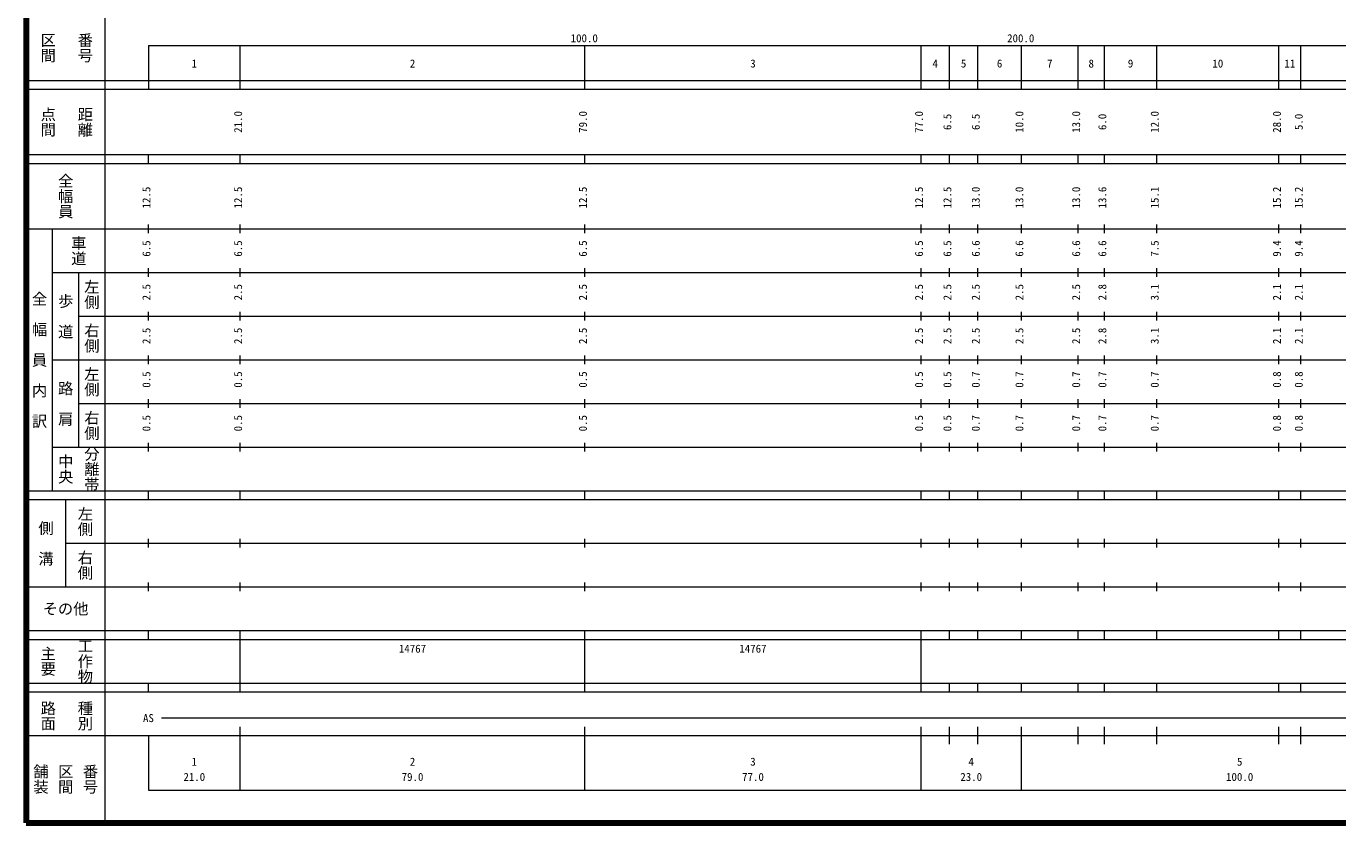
# Model space of a CAD drawing. Units: millimetres on the paper, enlarged 1000 times. Extents: x 40000 to 680000, y 20000 to 380000.
# Drawn here: x 40000 to 340480, y 20000 to 202409 of the extents above; entities that cross this region are included whole.
import ezdxf
from ezdxf.enums import TextEntityAlignment as Align

# ---------------------------------------------------------------- set-up
doc = ezdxf.new("R2010")
doc.units = ezdxf.units.MM
doc.header["$LTSCALE"] = 1000
doc.layers.add('M-TTL', color=2, linetype='Continuous', lineweight=140)
doc.layers.add('M-TTL-BAND', color=7, linetype='Continuous', lineweight=13)
doc.styles.add('@ＭＳ ゴシック', font='')
doc.styles.add('ＭＳ ゴシック', font='')
doc.styles.get('@ＭＳ ゴシック').set_extended_font_data('@MS Gothic')
doc.styles.get('ＭＳ ゴシック').set_extended_font_data('MS Gothic')

msp = doc.modelspace()

# ---------------------------------------------------------------- linework, layer by layer
at = {"layer": 'M-TTL'}
for p, q in [((40000, 380000), (40000, 20000)), ((40000, 20000), (680000, 20000))]:
    msp.add_line(p, q, dxfattribs=at)
at = {"layer": 'M-TTL-BAND'}
for p, q in [((58000, 370000), (58000, 20000)), ((68000, 198000), (579000, 198000)), ((68000, 198000), (68000, 188000)), ((89000, 188000), (89000, 198000)), ((168000, 188000), (168000, 198000)), ((245000, 188000), (245000, 198000)), ((251500, 188000), (251500, 198000)), ((258000, 188000), (258000, 198000)), ((268000, 188000), (268000, 198000)), ((281000, 188000), (281000, 198000)), ((287000, 188000), (287000, 198000)), ((299000, 188000), (299000, 198000)), ((327000, 188000), (327000, 198000)), ((332000, 188000), (332000, 198000)), ((40000, 190000), (579000, 190000)), ((40000, 188000), (579000, 188000)), ((40000, 173000), (579000, 173000)), ((68000, 171000), (68000, 173000)), ((89000, 171000), (89000, 173000)), ((168000, 171000), (168000, 173000)), ((245000, 171000), (245000, 173000)), ((251500, 171000), (251500, 173000)), ((258000, 171000), (258000, 173000)), ((268000, 171000), (268000, 173000)), ((281000, 171000), (281000, 173000)), ((287000, 171000), (287000, 173000)), ((299000, 171000), (299000, 173000)), ((327000, 171000), (327000, 173000)), ((332000, 171000), (332000, 173000)), ((40000, 171000), (579000, 171000)), ((68000, 155000), (68000, 157000)), ((89000, 155000), (89000, 157000)), ((168000, 155000), (168000, 157000)), ((245000, 155000), (245000, 157000)), ((251500, 155000), (251500, 157000)), ((258000, 155000), (258000, 157000)), ((268000, 155000), (268000, 157000)), ((281000, 155000), (281000, 157000)), ((287000, 155000), (287000, 157000)), ((299000, 155000), (299000, 157000)), ((327000, 155000), (327000, 157000)), ((332000, 155000), (332000, 157000)), ((40000, 156000), (579000, 156000)), ((46000, 96000), (46000, 156000)), ((46000, 146000), (579000, 146000)), ((52000, 146000), (52000, 106000)), ((68000, 145000), (68000, 147000)), ((89000, 145000), (89000, 147000)), ((168000, 145000), (168000, 147000)), ((245000, 145000), (245000, 147000)), ((251500, 145000), (251500, 147000)), ((258000, 145000), (258000, 147000)), ((268000, 145000), (268000, 147000)), ((281000, 145000), (281000, 147000)), ((287000, 145000), (287000, 147000)), ((299000, 145000), (299000, 147000)), ((327000, 145000), (327000, 147000)), ((332000, 145000), (332000, 147000)), ((52000, 136000), (579000, 136000)), ((68000, 135000), (68000, 137000)), ((89000, 135000), (89000, 137000)), ((168000, 135000), (168000, 137000)), ((245000, 135000), (245000, 137000)), ((251500, 135000), (251500, 137000)), ((258000, 135000), (258000, 137000)), ((268000, 135000), (268000, 137000)), ((281000, 135000), (281000, 137000)), ((287000, 135000), (287000, 137000)), ((299000, 135000), (299000, 137000)), ((327000, 135000), (327000, 137000)), ((332000, 135000), (332000, 137000)), ((68000, 125000), (68000, 127000)), ((89000, 125000), (89000, 127000)), ((168000, 125000), (168000, 127000)), ((245000, 125000), (245000, 127000)), ((251500, 125000), (251500, 127000)), ((258000, 125000), (258000, 127000)), ((268000, 125000), (268000, 127000)), ((281000, 125000), (281000, 127000)), ((287000, 125000), (287000, 127000)), ((299000, 125000), (299000, 127000)), ((327000, 125000), (327000, 127000)), ((332000, 125000), (332000, 127000)), ((46000, 126000), (579000, 126000)), ((52000, 116000), (579000, 116000)), ((68000, 115000), (68000, 117000)), ((89000, 115000), (89000, 117000)), ((168000, 115000), (168000, 117000)), ((245000, 115000), (245000, 117000)), ((251500, 115000), (251500, 117000)), ((258000, 115000), (258000, 117000)), ((268000, 115000), (268000, 117000)), ((281000, 115000), (281000, 117000)), ((287000, 115000), (287000, 117000)), ((299000, 115000), (299000, 117000)), ((327000, 115000), (327000, 117000)), ((332000, 115000), (332000, 117000)), ((46000, 106000), (579000, 106000)), ((68000, 105000), (68000, 107000)), ((89000, 105000), (89000, 107000)), ((168000, 105000), (168000, 107000)), ((245000, 105000), (245000, 107000)), ((251500, 105000), (251500, 107000)), ((258000, 105000), (258000, 107000)), ((268000, 105000), (268000, 107000)), ((281000, 105000), (281000, 107000)), ((287000, 105000), (287000, 107000)), ((299000, 105000), (299000, 107000)), ((327000, 105000), (327000, 107000)), ((332000, 105000), (332000, 107000)), ((40000, 96000), (579000, 96000)), ((40000, 94000), (579000, 94000)), ((49000, 94000), (49000, 74000)), ((68000, 94000), (68000, 96000)), ((89000, 94000), (89000, 96000)), ((168000, 94000), (168000, 96000)), ((245000, 94000), (245000, 96000)), ((251500, 94000), (251500, 96000)), ((258000, 94000), (258000, 96000)), ((268000, 94000), (268000, 96000)), ((281000, 94000), (281000, 96000)), ((287000, 94000), (287000, 96000)), ((299000, 94000), (299000, 96000)), ((327000, 94000), (327000, 96000)), ((332000, 94000), (332000, 96000)), ((68000, 83000), (68000, 85000)), ((89000, 83000), (89000, 85000)), ((168000, 83000), (168000, 85000)), ((245000, 83000), (245000, 85000)), ((251500, 83000), (251500, 85000)), ((258000, 83000), (258000, 85000)), ((268000, 83000), (268000, 85000)), ((281000, 83000), (281000, 85000)), ((287000, 83000), (287000, 85000)), ((299000, 83000), (299000, 85000)), ((327000, 83000), (327000, 85000)), ((332000, 83000), (332000, 85000)), ((49000, 84000), (579000, 84000)), ((40000, 74000), (579000, 74000)), ((68000, 73000), (68000, 75000)), ((89000, 73000), (89000, 75000)), ((168000, 73000), (168000, 75000)), ((245000, 73000), (245000, 75000)), ((251500, 73000), (251500, 75000)), ((258000, 73000), (258000, 75000)), ((268000, 73000), (268000, 75000)), ((281000, 73000), (281000, 75000)), ((287000, 73000), (287000, 75000)), ((299000, 73000), (299000, 75000)), ((327000, 73000), (327000, 75000)), ((332000, 73000), (332000, 75000)), ((40000, 64000), (579000, 64000)), ((68000, 62000), (68000, 64000)), ((89000, 62000), (89000, 64000)), ((168000, 62000), (168000, 64000)), ((245000, 62000), (245000, 64000)), ((251500, 62000), (251500, 64000)), ((258000, 62000), (258000, 64000)), ((268000, 62000), (268000, 64000)), ((281000, 62000), (281000, 64000)), ((287000, 62000), (287000, 64000)), ((299000, 62000), (299000, 64000)), ((327000, 62000), (327000, 64000)), ((332000, 62000), (332000, 64000)), ((40000, 62000), (579000, 62000)), ((89000, 52000), (89000, 62000)), ((168000, 52000), (168000, 62000)), ((168000, 52000), (168000, 62000)), ((245000, 52000), (245000, 62000)), ((40000, 52000), (579000, 52000)), ((68000, 50000), (68000, 52000)), ((89000, 50000), (89000, 52000)), ((168000, 50000), (168000, 52000)), ((245000, 50000), (245000, 52000)), ((251500, 50000), (251500, 52000)), ((258000, 50000), (258000, 52000)), ((268000, 50000), (268000, 52000)), ((281000, 50000), (281000, 52000)), ((287000, 50000), (287000, 52000)), ((299000, 50000), (299000, 52000)), ((327000, 50000), (327000, 52000)), ((332000, 50000), (332000, 52000)), ((40000, 50000), (579000, 50000)), ((71000, 44000), (475000, 44000)), ((40000, 40000), (579000, 40000)), ((68000, 40000), (68000, 27500)), ((89000, 27500), (89000, 42000)), ((168000, 27500), (168000, 42000)), ((245000, 27500), (245000, 42000)), ((251500, 38000), (251500, 42000)), ((258000, 38000), (258000, 42000)), ((268000, 27500), (268000, 42000)), ((281000, 38000), (281000, 42000)), ((287000, 38000), (287000, 42000)), ((299000, 38000), (299000, 42000)), ((327000, 38000), (327000, 42000)), ((332000, 38000), (332000, 42000)), ((68000, 27500), (579000, 27500))]:
    msp.add_line(p, q, dxfattribs=at)

# ---------------------------------------------------------------- texts
at = {"layer": 'M-TTL-BAND', "style": '@ＭＳ ゴシック'}
for s, p in [('区間', (45000, 197500)), ('番号', (53500, 197500)), ('点間', (45000, 180500)), ('距離', (53500, 180500)), ('全幅員', (49000, 163500)), ('車道', (52000, 151000)), ('左側', (55000, 141000)), ('全\u3000幅\u3000員\u3000内\u3000訳', (43000, 126000)), ('歩\u3000道', (49000, 136000)), ('右側', (55000, 131000)), ('左側', (55000, 121000)), ('路\u3000肩', (49000, 116000)), ('右側', (55000, 111000)), ('分離帯', (55000, 101000)), ('中央', (49000, 101000)), ('左側', (53500, 89000)), ('側\u3000溝', (44500, 84000)), ('右側', (53500, 79000)), ('主要', (45000, 57000)), ('工作物', (53500, 57000)), ('路面', (45000, 44500)), ('種別', (53500, 44500)), ('舗装', (43333, 30000)), ('区間', (49000, 30000)), ('番号', (54667, 30000))]:
    msp.add_text(s, height=2566, rotation=270, dxfattribs=at).set_placement(p, align=Align.MIDDLE_CENTER)
at = {"layer": 'M-TTL-BAND', "style": 'ＭＳ ゴシック'}
for s, p in [('100.0', (167844, 198195)), ('200.0', (267844, 198195)), ('1', (78500, 192405)), ('2', (128500, 192405)), ('3', (206500, 192405)), ('4', (248250, 192405)), ('5', (254750, 192405)), ('6', (263000, 192405)), ('7', (274500, 192405)), ('8', (284000, 192405)), ('9', (293000, 192405)), ('10', (313000, 192405)), ('11', (329500, 192405)), ('AS', (68000, 42500)), ('1', (78500, 32523)), ('2', (128500, 32523)), ('3', (206500, 32523)), ('4', (256500, 32523)), ('5', (318000, 32523)), ('21.0', (78500, 29033)), ('79.0', (128500, 29033)), ('77.0', (206500, 29033)), ('23.0', (256500, 29033)), ('100.0', (318000, 29033))]:
    msp.add_text(s, height=1833, dxfattribs=at).set_placement(p, align=Align.BOTTOM_CENTER)
for s, p in [('21.0', (90000, 180500)), ('79.0', (169000, 180500)), ('77.0', (246000, 180500)), ('6.5', (252500, 180500)), ('6.5', (259000, 180500)), ('10.0', (269000, 180500)), ('13.0', (282000, 180500)), ('6.0', (288000, 180500)), ('12.0', (300000, 180500)), ('28.0', (328000, 180500)), ('5.0', (333000, 180500)), ('12.5', (69000, 163174)), ('12.5', (90000, 163174)), ('12.5', (169000, 163174)), ('12.5', (246000, 163174)), ('12.5', (252500, 163174)), ('13.0', (259000, 163174)), ('13.0', (269000, 163174)), ('13.0', (282000, 163174)), ('13.6', (288000, 163174)), ('15.1', (300000, 163174)), ('15.2', (328000, 163174)), ('15.2', (333000, 163174)), ('9.4', (328000, 151500)), ('9.4', (333000, 151500)), ('6.5', (69000, 151500)), ('6.5', (90000, 151500)), ('6.5', (169000, 151500)), ('6.5', (246000, 151500)), ('6.5', (252500, 151500)), ('6.6', (259000, 151500)), ('6.6', (269000, 151500)), ('6.6', (282000, 151500)), ('6.6', (288000, 151500)), ('7.5', (300000, 151500)), ('2.5', (69000, 141500)), ('2.5', (90000, 141500)), ('2.5', (169000, 141500)), ('2.5', (246000, 141500)), ('2.5', (252500, 141500)), ('2.5', (259000, 141500)), ('2.5', (269000, 141500)), ('2.5', (282000, 141500)), ('2.8', (288000, 141500)), ('3.1', (300000, 141500)), ('2.1', (328000, 141500)), ('2.1', (333000, 141500)), ('2.5', (69000, 131500)), ('2.5', (90000, 131500)), ('2.5', (169000, 131500)), ('2.5', (246000, 131500)), ('2.5', (252500, 131500)), ('2.5', (259000, 131500)), ('2.5', (269000, 131500)), ('2.5', (282000, 131500)), ('2.8', (288000, 131500)), ('3.1', (300000, 131500)), ('2.1', (328000, 131500)), ('2.1', (333000, 131500)), ('0.5', (69000, 121500)), ('0.5', (90000, 121500)), ('0.5', (169000, 121500)), ('0.5', (246000, 121500)), ('0.5', (252500, 121500)), ('0.7', (259000, 121500)), ('0.7', (269000, 121500)), ('0.7', (282000, 121500)), ('0.7', (288000, 121500)), ('0.7', (300000, 121500)), ('0.8', (328000, 121500)), ('0.8', (333000, 121500)), ('0.5', (69000, 111500)), ('0.5', (90000, 111500)), ('0.5', (169000, 111500)), ('0.5', (246000, 111500)), ('0.5', (252500, 111500)), ('0.7', (259000, 111500)), ('0.7', (269000, 111500)), ('0.7', (282000, 111500)), ('0.7', (288000, 111500)), ('0.7', (300000, 111500)), ('0.8', (328000, 111500)), ('0.8', (333000, 111500))]:
    msp.add_text(s, height=1833, rotation=90, dxfattribs=at).set_placement(p, align=Align.BOTTOM_CENTER)
msp.add_text('その他', height=2566, dxfattribs=at).set_placement((49000, 69000), align=Align.MIDDLE_CENTER)
for p in [(125375, 58405), (203375, 58405)]:
    msp.add_text('14767', height=1833, dxfattribs=at).set_placement(p, align=Align.BOTTOM_LEFT)

doc.saveas('drawing.dxf')
